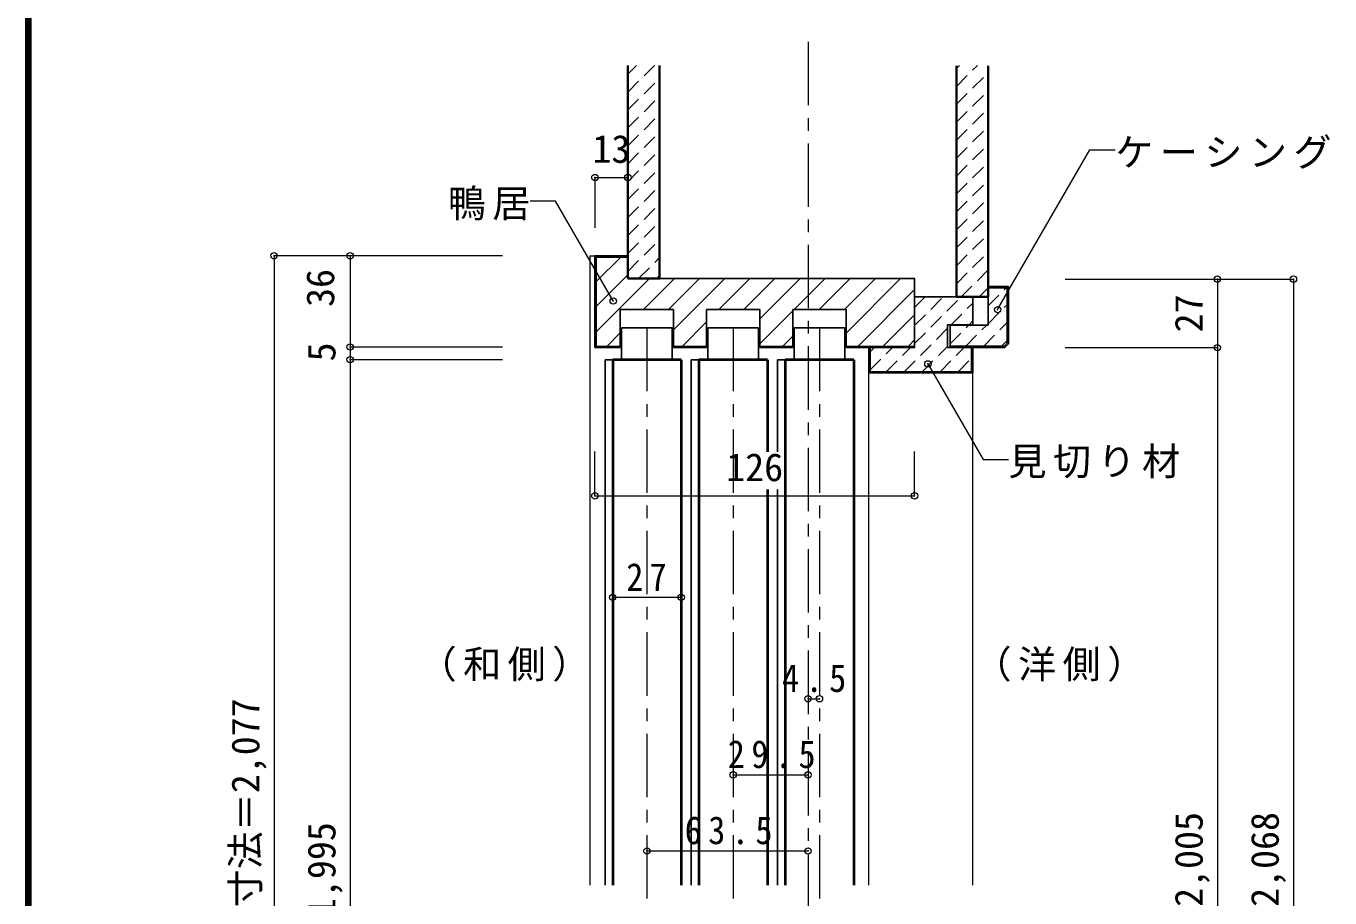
# Model space of a CAD drawing. Units: millimetres at full size, sheet at 1:5. Extents: x -981 to 969, y -733 to 681.
# Drawn here: x -981 to -467, y -277 to 67 of the extents above; entities that cross this region are included whole.
import ezdxf
from ezdxf.enums import TextEntityAlignment as Align

# ---------------------------------------------------------------- set-up
doc = ezdxf.new("R2010")
doc.units = ezdxf.units.MM
doc.header["$LTSCALE"] = 5
doc.header["$PDMODE"] = 32
doc.header["$PDSIZE"] = 2.5
doc.linetypes.add('CHAIN1', pattern=[8, 5, -1, 1, -1])
doc.linetypes.add('DASHED1', pattern=[1.8, 1.2, -0.6])
for name, color, linetype, lineweight in [('0-1_通り芯', 4, 'CHAIN1', 9), ('0-3_仕上げ', 7, 'Continuous', 18), ('0-4_枠', 3, 'Continuous', 25), ('0-5_ケーシング', 3, 'Continuous', 25), ('0-6_扉', 3, 'Continuous', 25), ('0-A_文字', 7, 'Continuous', 18), ('0-B_寸法', 7, 'Continuous', 9), ('0-C_ハッチ', 4, 'DASHED1', 9), ('F-0_補助線', 6, 'Continuous', 40)]:
    doc.layers.add(name, color=color, linetype=linetype, lineweight=lineweight)
doc.styles.add('ＭＳ ゴシック', font='')
doc.styles.get('ＭＳ ゴシック').set_extended_font_data('MS Gothic')

msp = doc.modelspace()

# ---------------------------------------------------------------- linework, layer by layer
at = {"layer": '0-1_通り芯'}
for p, q in [((-673.146, 60.495), (-673.146, -553.262)), ((-736.646, -52.263), (-736.646, -498.028)), ((-702.646, -52.263), (-702.646, -498.028)), ((-668.646, -52.263), (-668.646, -498.028))]:
    msp.add_line(p, q, dxfattribs=at)
at = {"layer": '0-3_仕上げ', "color": 2, "lineweight": 35}
for p, q in [((-744.146, 51.212), (-744.146, -32.81)), ((-614.646, 51.025), (-614.646, -39.997))]:
    msp.add_line(p, q, dxfattribs=at)
for points in [[(-731.646, 51.212), (-731.646, -32.81), (-744.146, -32.81)], [(-602.146, 51.025), (-602.146, -39.997), (-614.646, -39.997)]]:
    msp.add_lwpolyline(points, dxfattribs=at)
at = {"layer": '0-4_枠', "color": 4, "lineweight": 9}
for p, q in [((-759.146, -23.81), (-759.146, -271.997)), ((-759.146, -23.81), (-757.146, -23.81)), ((-649.146, -271.997), (-649.146, -69.81)), ((-608.146, -271.997), (-608.146, -69.81))]:
    msp.add_line(p, q, dxfattribs=at)
at = {"layer": '0-4_枠'}
for p, q in [((-744.146, -23.81), (-757.146, -23.81)), ((-757.146, -60.027), (-757.146, -23.81)), ((-744.146, -24.31), (-756.646, -24.31)), ((-756.646, -59.527), (-756.646, -24.31)), ((-744.146, -23.81), (-744.146, -32.81)), ((-726.146, -45.027), (-747.146, -45.027)), ((-747.146, -45.027), (-747.146, -60.027)), ((-726.146, -45.027), (-726.146, -60.027)), ((-692.146, -45.027), (-713.146, -45.027)), ((-713.146, -45.027), (-713.146, -60.027)), ((-692.146, -45.027), (-692.146, -60.027)), ((-658.146, -45.027), (-679.146, -45.027)), ((-679.146, -45.027), (-679.146, -60.027)), ((-658.146, -45.027), (-658.146, -60.027)), ((-747.146, -60.027), (-757.146, -60.027)), ((-747.146, -59.527), (-756.646, -59.527)), ((-713.146, -59.527), (-726.146, -59.527)), ((-713.146, -60.027), (-726.146, -60.027)), ((-692.146, -59.527), (-679.146, -59.527)), ((-692.146, -60.027), (-679.146, -60.027)), ((-631.146, -59.527), (-658.146, -59.527))]:
    msp.add_line(p, q, dxfattribs=at)
msp.add_lwpolyline([(-744.146, -32.81), (-631.146, -32.81), (-631.146, -60.027), (-658.146, -60.027)], dxfattribs=at)
at = {"layer": '0-5_ケーシング'}
for p, q in [((-602.146, -51.127), (-602.146, -35.927)), ((-602.146, -35.927), (-594.146, -35.927)), ((-594.146, -58.513), (-594.146, -35.927)), ((-631.146, -40.027), (-631.146, -60.027)), ((-594.646, -36.427), (-602.146, -36.427)), ((-594.646, -36.427), (-594.646, -58.306)), ((-649.146, -60.027), (-649.146, -70.027)), ((-649.146, -60.027), (-631.146, -60.027)), ((-648.646, -60.027), (-648.646, -69.527)), ((-618.146, -60.027), (-608.146, -60.027)), ((-617.146, -59.427), (-595.767, -59.427)), ((-617.146, -59.927), (-595.56, -59.927)), ((-608.646, -60.027), (-608.646, -69.527)), ((-608.146, -60.027), (-608.146, -70.027)), ((-595.767, -59.427), (-594.646, -58.306)), ((-594.146, -58.513), (-595.56, -59.927)), ((-649.146, -70.027), (-608.146, -70.027)), ((-648.646, -69.527), (-608.646, -69.527))]:
    msp.add_line(p, q, dxfattribs=at)
for points in [[(-618.146, -60.027), (-618.146, -51.027), (-608.146, -51.027), (-608.146, -40.027), (-631.146, -40.027)], [(-617.146, -59.927), (-617.146, -51.127), (-602.146, -51.127)]]:
    msp.add_lwpolyline(points, dxfattribs=at)
at = {"layer": '0-6_扉'}
for p, q in [((-746.646, -52.263), (-726.646, -52.263)), ((-746.646, -52.263), (-746.646, -64.81)), ((-726.646, -52.263), (-726.646, -64.81)), ((-712.646, -52.263), (-692.646, -52.263)), ((-712.646, -52.263), (-712.646, -64.81)), ((-692.646, -52.263), (-692.646, -64.81)), ((-678.646, -52.263), (-658.646, -52.263)), ((-678.646, -52.263), (-678.646, -64.81)), ((-658.646, -52.263), (-658.646, -64.81)), ((-753.146, -64.81), (-750.146, -64.81)), ((-753.146, -64.81), (-753.146, -271.997)), ((-719.146, -64.81), (-716.146, -64.81)), ((-719.146, -64.81), (-719.146, -271.997)), ((-685.146, -64.81), (-682.146, -64.81)), ((-685.146, -64.81), (-685.146, -101.121)), ((-685.146, -115.968), (-685.146, -271.997))]:
    msp.add_line(p, q, dxfattribs=at)
at = {"layer": '0-6_扉', "color": 6, "lineweight": 40}
for p, q in [((-723.146, -64.81), (-750.146, -64.81)), ((-750.146, -64.81), (-750.146, -271.997)), ((-723.146, -64.81), (-723.146, -271.997)), ((-689.146, -64.81), (-716.146, -64.81)), ((-716.146, -64.81), (-716.146, -271.997)), ((-689.146, -64.81), (-689.146, -101.121)), ((-655.146, -64.81), (-682.146, -64.81)), ((-682.146, -64.81), (-682.146, -271.997)), ((-655.146, -64.81), (-655.146, -271.997)), ((-689.146, -115.968), (-689.146, -271.997))]:
    msp.add_line(p, q, dxfattribs=at)
at = {"layer": '0-A_文字'}
for p, q in [((-598.405, -45.042), (-562.019, 17.979)), ((-562.019, 17.979), (-552.019, 17.979)), ((-772.62, -2.328), (-782.62, -2.328)), ((-749.926, -41.636), (-772.62, -2.328)), ((-625.906, -66.433), (-604.146, -104.122)), ((-604.146, -104.122), (-594.146, -104.122))]:
    msp.add_line(p, q, dxfattribs=at)
for p in [(-749.926, -41.636), (-598.405, -45.042), (-625.906, -66.433)]:
    msp.add_point(p, dxfattribs=at)
at = {"layer": '0-B_寸法', "color": 4}
for p, q in [((-757.146, 7.025), (-744.146, 7.025)), ((-757.146, 7.025), (-757.146, -12.847)), ((-744.146, 7.025), (-744.146, -12.847)), ((-793.616, -23.81), (-883.616, -23.81)), ((-883.616, -23.81), (-883.616, -528.028)), ((-853.616, -23.81), (-853.616, -492.028)), ((-571.791, -33.027), (-481.791, -33.027)), ((-511.791, -33.027), (-511.791, -528.028)), ((-481.791, -33.027), (-481.791, -528.027)), ((-793.616, -59.81), (-853.616, -59.81)), ((-571.791, -60.027), (-511.791, -60.027)), ((-793.616, -64.81), (-853.616, -64.81)), ((-757.146, -118.468), (-757.146, -101.025)), ((-750.146, -158.468), (-723.146, -158.468)), ((-750.146, -158.468), (-750.146, -158.672)), ((-723.146, -158.468), (-723.146, -158.672)), ((-673.146, -198.468), (-668.646, -198.468)), ((-702.646, -228.468), (-673.146, -228.468)), ((-736.646, -258.468), (-673.146, -258.468))]:
    msp.add_line(p, q, dxfattribs=at)
msp.add_lwpolyline([(-757.146, -118.468), (-631.146, -118.468), (-631.146, -101.025)], dxfattribs=at)
at = {"layer": '0-B_寸法'}
for p in [(-757.146, 7.025), (-744.146, 7.025), (-883.616, -23.81), (-853.616, -23.81), (-511.791, -33.027), (-481.791, -33.027), (-853.616, -59.81), (-511.791, -60.027), (-853.616, -64.81), (-757.146, -118.468), (-631.146, -118.468), (-750.146, -158.468), (-723.146, -158.468), (-673.146, -198.468), (-668.646, -198.468), (-702.646, -228.468), (-673.146, -228.468), (-736.646, -258.468), (-673.146, -258.468)]:
    msp.add_point(p, dxfattribs=at)
at = {"layer": '0-C_ハッチ'}
for p, q in [((-744.146, 40.743), (-733.676, 51.212)), ((-744.146, 47.814), (-740.747, 51.212)), ((-614.646, 42.964), (-606.397, 51.212)), ((-614.646, 50.035), (-613.468, 51.212)), ((-614.646, 35.892), (-602.146, 48.392)), ((-744.146, 33.672), (-731.646, 46.172)), ((-614.646, 28.821), (-602.146, 41.321)), ((-744.146, 26.601), (-731.646, 39.101)), ((-744.146, 19.53), (-731.646, 32.03)), ((-614.646, 21.75), (-602.146, 34.25)), ((-614.646, 14.679), (-602.146, 27.179)), ((-744.146, 12.459), (-731.646, 24.958)), ((-744.146, 5.387), (-731.646, 17.887)), ((-614.646, 7.608), (-602.146, 20.108)), ((-744.146, -1.684), (-731.646, 10.816)), ((-614.646, 0.537), (-602.146, 13.037)), ((-614.646, -6.534), (-602.146, 5.966)), ((-744.146, -8.755), (-731.646, 3.745)), ((-744.146, -15.826), (-731.646, -3.326)), ((-614.646, -13.605), (-602.146, -1.105)), ((-614.646, -20.676), (-602.146, -8.176)), ((-744.146, -22.897), (-731.646, -10.397)), ((-614.646, -27.747), (-602.146, -15.247)), ((-744.146, -29.968), (-731.646, -17.468)), ((-739.917, -32.81), (-731.646, -24.539)), ((-614.646, -34.818), (-602.146, -22.318)), ((-612.754, -39.997), (-602.146, -29.389)), ((-732.846, -32.81), (-731.646, -31.61)), ((-631.146, -58.389), (-612.784, -40.027)), ((-631.146, -51.318), (-619.855, -40.027)), ((-631.146, -44.247), (-626.926, -40.027)), ((-605.683, -39.997), (-602.146, -36.46)), ((-602.146, -43.531), (-595.042, -36.427)), ((-602.146, -36.46), (-602.113, -36.427)), ((-616.713, -51.027), (-608.146, -42.46)), ((-602.146, -50.602), (-594.646, -43.102)), ((-617.146, -58.531), (-609.742, -51.127)), ((-617.146, -51.46), (-616.813, -51.127)), ((-610.971, -59.427), (-602.671, -51.127)), ((-609.642, -51.027), (-608.146, -49.531)), ((-603.9, -59.427), (-594.646, -50.174)), ((-635.213, -69.527), (-618.146, -52.46)), ((-648.646, -68.818), (-639.855, -60.027)), ((-648.646, -61.747), (-646.926, -60.027)), ((-642.284, -69.527), (-632.784, -60.027)), ((-628.142, -69.527), (-618.146, -59.531)), ((-621.071, -69.527), (-611.571, -60.027)), ((-596.828, -59.427), (-594.646, -57.245)), ((-614, -69.527), (-608.646, -64.174))]:
    msp.add_line(p, q, dxfattribs=at)
at = {"layer": '0-C_ハッチ', "linetype": 'Continuous'}
for p, q in [((-756.646, -33.983), (-746.973, -24.31)), ((-756.646, -43.882), (-744.146, -31.382)), ((-756.646, -53.782), (-735.674, -32.81)), ((-737.992, -45.027), (-725.775, -32.81)), ((-728.092, -45.027), (-715.875, -32.81)), ((-726.146, -52.98), (-705.976, -32.81)), ((-708.293, -45.027), (-696.076, -32.81)), ((-698.394, -45.027), (-686.177, -32.81)), ((-692.146, -48.679), (-676.277, -32.81)), ((-678.595, -45.027), (-666.378, -32.81)), ((-668.696, -45.027), (-656.478, -32.81)), ((-658.796, -45.027), (-646.579, -32.81)), ((-658.146, -54.277), (-636.679, -32.81)), ((-653.497, -59.527), (-631.146, -37.176)), ((-692.146, -58.578), (-679.146, -45.578)), ((-722.793, -59.527), (-713.146, -49.88)), ((-643.598, -59.527), (-631.146, -47.076)), ((-752.492, -59.527), (-747.146, -54.181)), ((-683.196, -59.527), (-679.146, -55.478)), ((-633.698, -59.527), (-631.146, -56.975))]:
    msp.add_line(p, q, dxfattribs=at)
at = {"layer": 'F-0_補助線'}
for p, q in [((-981.364, 680.724), (-981.364, -715.943)), ((-980.53, 680.724), (-980.53, -715.943)), ((-979.697, 680.724), (-979.697, -715.943))]:
    msp.add_line(p, q, dxfattribs=at)

# ---------------------------------------------------------------- texts
at = {"layer": '0-A_文字', "char_height": 11, "attachment_point": 7, "style": 'ＭＳ ゴシック'}
for s, insert in [('\\T1.17;ケーシング', (-552.019, 10.479)), ('\\T1.17;鴨居', (-815.12, -9.828)), ('\\T1.17;見切り材', (-594.146, -111.622)), ('\\T1.17;（和側）', (-826.646, -191.787)), ('\\T1.17;（洋側）', (-607.904, -191.787))]:
    msp.add_mtext(s, dxfattribs=dict(at, insert=insert))
at = {"layer": '0-B_寸法', "style": 'ＭＳ ゴシック'}
for s, p in [('13', (-758.146, 9.525)), ('126', (-705.396, -115.968))]:
    msp.add_text(s, height=11, dxfattribs=at).set_placement(p, align=Align.BOTTOM_LEFT)
for s, p in [('36', (-856.616, -44)), ('27', (-514.291, -54.027)), ('5', (-856.116, -65.486)), ('見付け外Ｈ寸法＝2,077', (-886.116, -355.747)), ('枠内=2,005', (-514.291, -318.027)), ('枠外=2,068', (-484.291, -318.027)), ('DH=1,995', (-856.116, -306.997))]:
    msp.add_text(s, height=11, rotation=90, dxfattribs=at).set_placement(p, align=Align.BOTTOM_LEFT)
at = {"layer": '0-B_寸法', "char_height": 11, "attachment_point": 7, "style": 'ＭＳ ゴシック'}
for s, insert in [('\\T1.36;\\W0.9;27', (-744.771, -155.968)), ('\\T1.38;\\W0.9;4.5', (-683.396, -195.968)), ('\\T1.38;\\W0.9;29.5', (-704.771, -225.968)), ('\\T1.38;\\W0.9;63.5', (-721.771, -255.968))]:
    msp.add_mtext(s, dxfattribs=dict(at, insert=insert))

doc.saveas('drawing.dxf')
